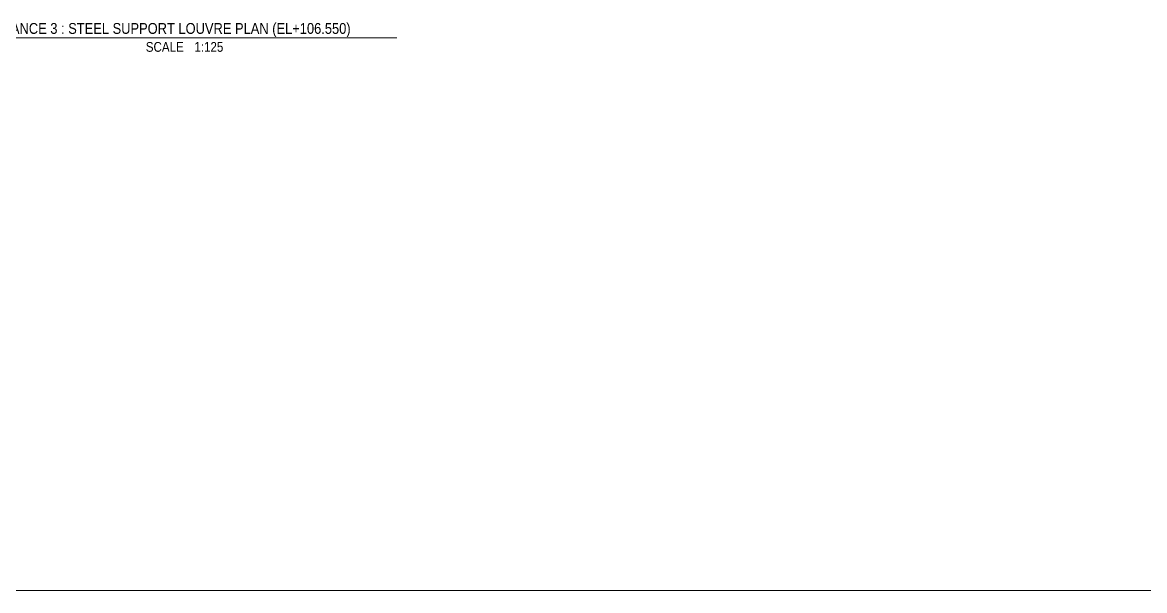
# Model space of a CAD drawing. Header units: millimetres. Extents: x 3774 to 718460, y -768339 to 192544.
# Drawn here: x 360098 to 385955, y -654687 to -641601 of the extents above; entities that cross this region are included whole.
import ezdxf

# ---------------------------------------------------------------- set-up
doc = ezdxf.new("R2010")
doc.units = ezdxf.units.MM
doc.linetypes.add('XKITLINE00', pattern=[0])
doc.layers.add('DrawingSheet', color=7, linetype='Continuous', lineweight=0)
doc.layers.add('OtherObjectType', color=7, linetype='Continuous', lineweight=0)
doc.styles.add('ARIAL_', font='arial.ttf')

# ---------------------------------------------------------------- blocks, each defined once
blk = doc.blocks.new('*A272909')
at = {"layer": 'DrawingSheet', "color": 7, "linetype": 'XKITLINE00', "lineweight": 0}
blk.add_line((1689.351557, -258.535517), (2939.351557, -258.535517), dxfattribs=at)
blk = doc.blocks.new('*A772959')
at = {"layer": 'OtherObjectType', "color": 7, "linetype": 'XKITLINE00', "lineweight": 0}
blk.add_line((1843.975671, -156.697721), (1921.574304, -156.697721), dxfattribs=at)
at = {"layer": 'OtherObjectType', "color": 7, "style": 'ARIAL_', "width": 0.85}
for s, height, p in [('ENTRANCE 3 : STEEL SUPPORT LOUVRE PLAN (EL+106.550)', 2, (1843.975671, -155.947721)), ('SCALE', 1.8, (1875.295144, -159.247721)), ('1:125', 1.8, (1884.247507, -159.247721))]:
    blk.add_text(s, height=height, dxfattribs=at).set_placement(p)

msp = doc.modelspace()

# ---------------------------------------------------------------- block references
at = {"color": 7, "lineweight": 0, "xscale": 125, "yscale": 125, "zscale": 125}
for name in ['*A272909', '*A772959']:
    msp.add_blockref(name, (128527.556, -622370.363), dxfattribs=at)

doc.saveas('drawing.dxf')
